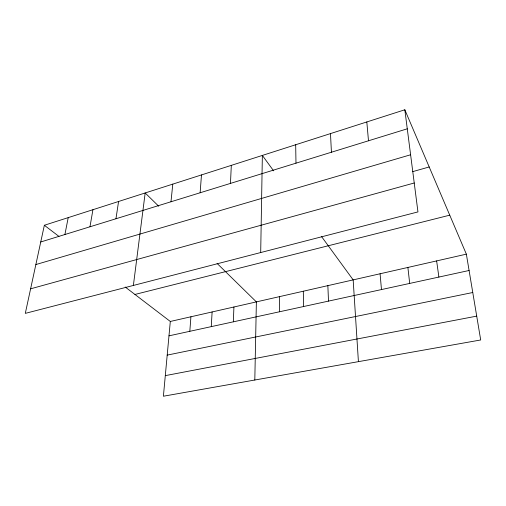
<?xml version="1.0" encoding="UTF-8"?>
<svg xmlns="http://www.w3.org/2000/svg" width="506" height="506" viewBox="0 0 506 506"><rect width="100%" height="100%" fill="white"/><g stroke="black" fill="none" stroke-linecap="round" stroke-linejoin="round"><path stroke-width="0.76" d="M279.489 311.778L279.495 296.636M260.698 252.545L262.355 155.418L273.613 170.845M254.809 380.019L256.378 301.892L217.106 263.43M233.342 321.822L233.924 306.997M230.464 183.406L231.312 165.367M211.268 326.629L212.115 311.955M200.129 192.767L201.477 174.924M189.826 331.303L190.92 316.775M125.216 287.022L170.307 321.462L163.4 396.223L480.7 339.975L466.361 254.151L404.825 109.777L44.357 225.265L25.3 313.372L417.956 211.913L404.825 109.777M170.984 201.767L172.786 184.114M133.382 285.447L145.171 192.963L158.682 206.201M115.956 218.756L118.575 201.483M89.967 226.783L92.94 209.699M64.907 234.518L68.215 217.618M40.746 241.982L407.273 128.809M35.856 264.562L410.606 154.773M412.548 171.673L429.202 166.967M30.613 288.818L414.237 182.989M134.944 294.454L449.745 215.17M170.307 321.462L466.361 254.151M168.979 335.845L469.094 270.489M167.195 355.117L472.768 292.512M165.304 375.635L476.715 316.123M44.357 225.265L58.924 236.384M321.455 236.428L353.163 279.888L358.419 361.657M436.634 260.913L438.885 277.067M407.887 267.446L409.696 283.423M366.818 121.952L368.488 140.788M380.082 273.771L381.473 289.565M330.481 133.59L331.43 152.23M327.856 285.643L328.502 301.102M303.309 291.222L303.619 306.522M295.687 144.741L295.978 163.172"/></g></svg>
